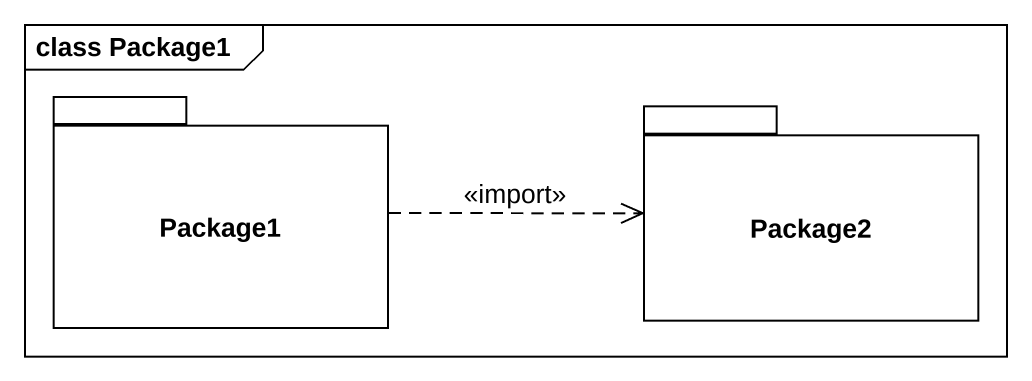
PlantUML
@startuml
mainframe class Package1
package Package1 {
}
package Package2 {
}
Package1 .right.> Package2 : <<import>>
@enduml
